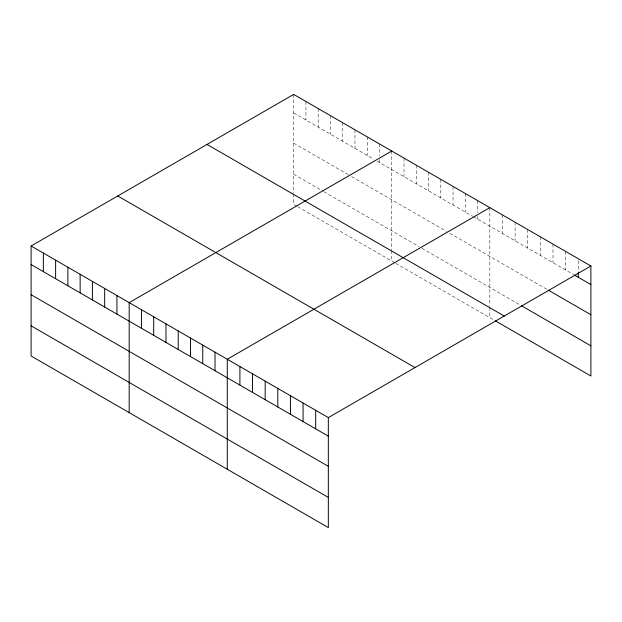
<?xml version="1.0" encoding="UTF-8"?>
<svg xmlns="http://www.w3.org/2000/svg" width="622" height="622" viewBox="0 0 622 622"><rect width="100%" height="100%" fill="white"/><g stroke="black" fill="none" stroke-linecap="round" stroke-linejoin="round"><path stroke-width="0.47" stroke-dasharray="3.11 2.33" d="M293.67 112.955L373.768 159.209M377.041 161.098L472.673 216.308M473.49 216.783L573.531 274.535M293.67 143.138L348.429 174.751M351.702 176.64L446.518 231.384M449.792 233.273L547.477 289.673M293.67 174.222L323.09 191.211M323.906 191.685L418.73 246.429M421.996 248.318L519.844 304.803M296.935 206.286L293.67 204.397L293.67 194.025M297.751 206.761L395.024 262.919M395.841 263.394L494.576 320.392M578.266 260.571L578.266 271.705M565.631 251.42L565.631 269.979M553.005 244.127L553.005 262.686M540.37 236.834L540.37 255.393M527.736 229.541L527.736 248.1M515.102 222.248L515.102 240.807M502.475 214.955L502.475 233.514M489.841 207.662L489.841 306.343M489.841 307.291L489.841 317.663M477.579 200.587L477.579 212.646M477.579 216.355L477.579 219.138M465.318 193.504L465.318 212.063M453.057 186.429L453.057 204.98M440.796 179.346L440.796 197.905M428.535 172.271L428.535 190.822M416.273 165.188L416.273 183.747M404.012 158.112L404.012 176.671M391.751 151.029L391.751 249.717M391.751 250.658L391.751 261.03M379.49 143.954L379.49 156.013M379.49 159.73L379.49 162.513M367.229 136.879L367.229 155.43M354.968 129.796L354.968 148.355M342.706 122.721L342.706 141.272M330.445 115.638L330.445 134.196M318.184 108.562L318.184 127.113M305.923 101.479L305.923 120.038M293.67 94.404L293.67 193.084"/><path stroke-width="0.93" d="M31.1 245.993L328.33 417.603L328.33 527.596L31.1 355.994L31.1 245.993L293.67 94.404L590.9 266.006L590.9 376.007L495.369 320.851M391.751 151.029L129.189 302.626L129.189 412.619M489.841 207.662L227.271 359.252L227.271 469.252M328.33 417.603L590.9 266.006M574.324 274.994L590.9 284.565M548.262 290.124L590.9 314.74M521.423 305.721L590.9 345.832M207.017 144.428L504.255 316.03M117.745 195.969L414.983 367.579M31.1 264.552L328.33 436.154M31.1 294.727L328.33 466.329M31.1 325.819L328.33 497.421M578.266 272.63L578.266 277.272M315.704 410.31L315.704 428.861M303.07 403.017L303.07 421.568M290.435 395.716L290.435 414.275M277.801 388.423L277.801 406.982M265.174 381.13L265.174 399.689M252.54 373.838L252.54 392.396M239.905 366.545L239.905 385.104M215.01 352.176L215.01 370.735M202.756 345.093L202.756 363.652M190.495 338.018L190.495 356.577M178.234 330.935L178.234 349.494M165.973 323.86L165.973 342.419M153.712 316.785L153.712 335.336M141.451 309.702L141.451 328.26M116.928 295.543L116.928 314.102M104.667 288.468L104.667 307.019M92.406 281.385L92.406 299.944M80.145 274.31L80.145 292.869M67.884 267.227L67.884 285.786M55.622 260.151L55.622 278.71M43.361 253.068L43.361 271.627"/></g></svg>
